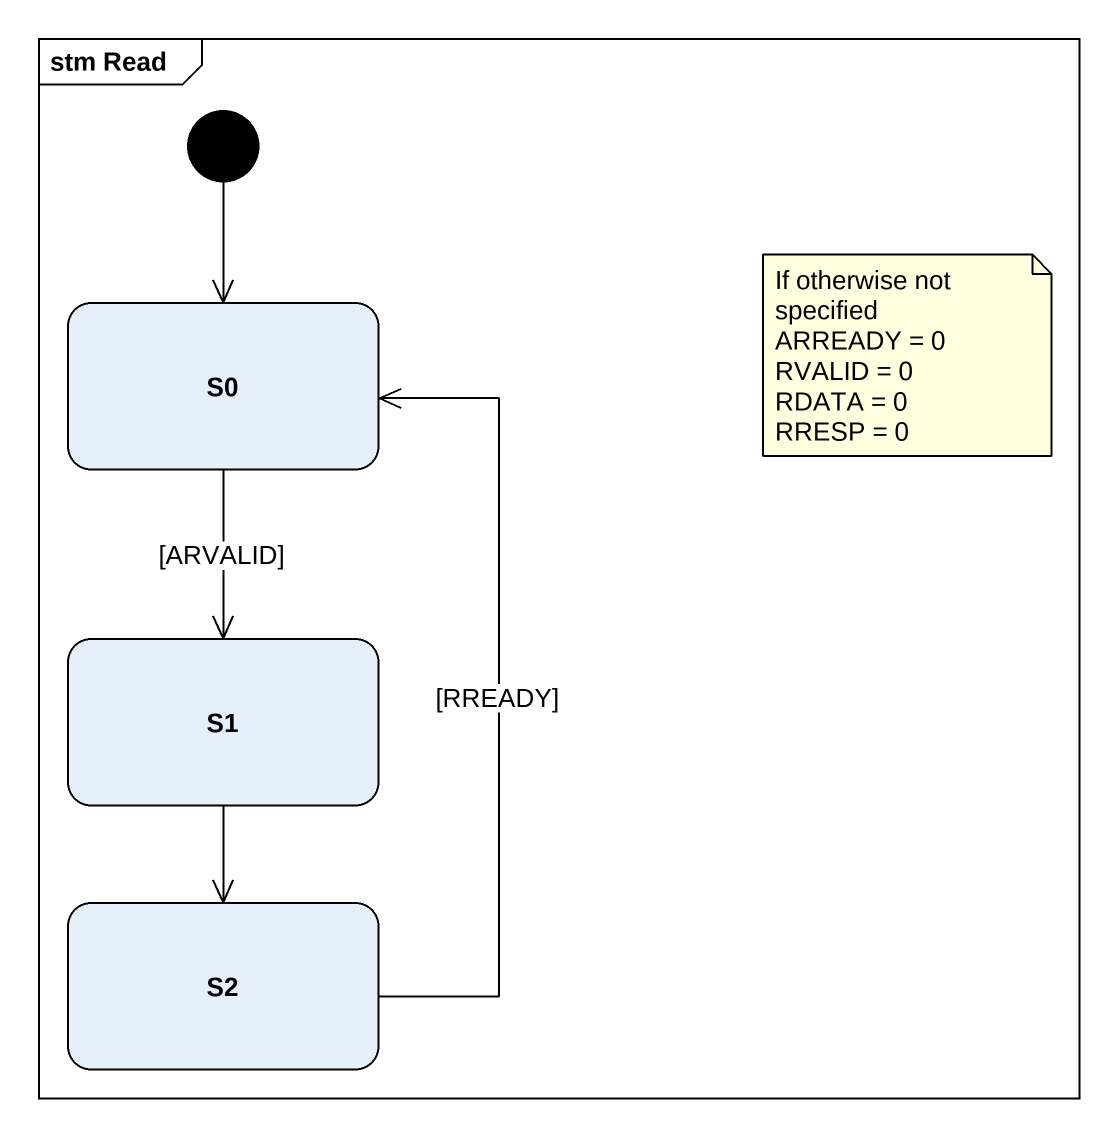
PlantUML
@startuml
mainframe stm Read
hide empty description
state S0
state S1
state S2
[*] --> S0
S0 --> S1 : [ARVALID]
S1 --> S2
S2 -up-> S0 : [RREADY]
note as N1
  If otherwise not specified
  ARREADY = 0
  RVALID = 0
  RDATA = 0
  RRESP = 0
end note
@enduml
